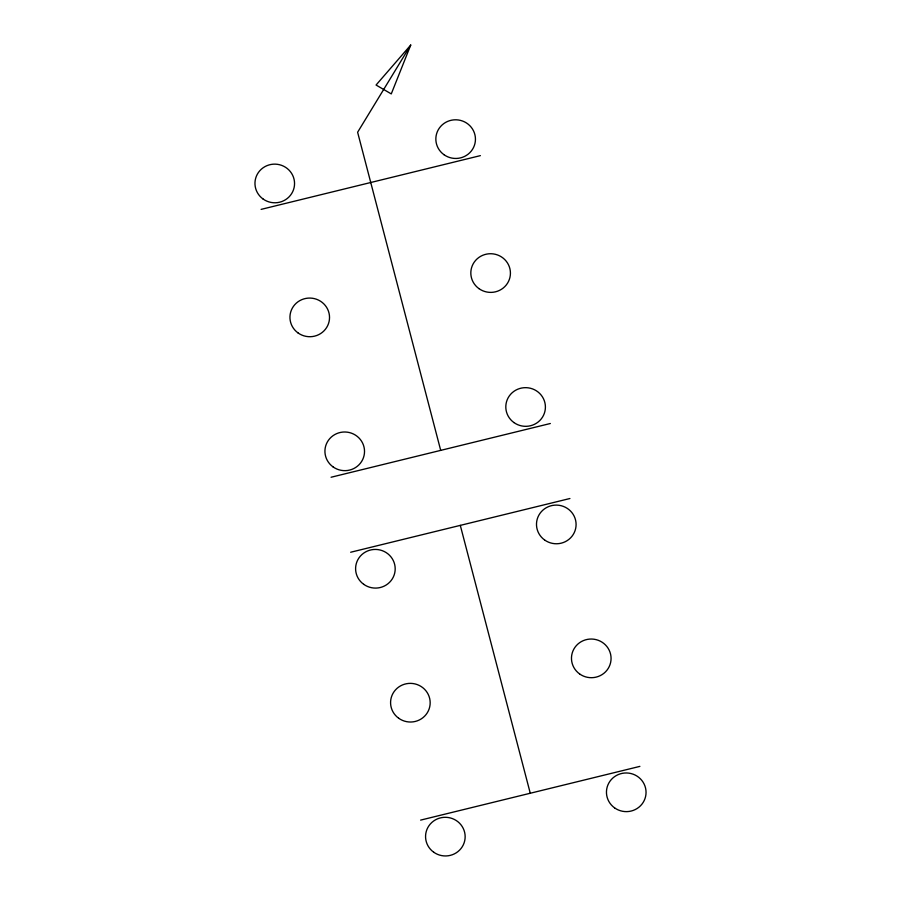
<?xml version="1.0" encoding="UTF-8"?>
<svg xmlns="http://www.w3.org/2000/svg" width="901" height="901" viewBox="0 0 901 901"><rect width="100%" height="100%" fill="white"/><g stroke="black" fill="none" stroke-linecap="round" stroke-linejoin="round"><path stroke-width="1.35" d="M410.732 45.05L391.271 93.907L376.066 85.032L410.732 45.05L357.618 132.244L440.702 450.376M261.11 209.381L480.379 155.636M331.072 477.248L550.342 423.504M350.658 552.245L569.928 498.512M420.621 820.113L639.89 766.379M460.298 525.373L530.261 793.24M443.968 154.69A19.799 19.326 5 0 0 475.334 141.277A19.799 19.326 5 0 0 447.639 121.41A19.799 19.326 5 0 0 443.968 154.69M263.081 199.02A19.799 19.326 5 0 0 294.436 185.606A19.799 19.326 5 0 0 266.741 165.75A19.799 19.326 5 0 0 263.081 199.02M478.949 288.624A19.799 19.326 5 0 0 510.315 275.21A19.799 19.326 5 0 0 482.621 255.343A19.799 19.326 5 0 0 478.949 288.624M298.062 332.953A19.799 19.326 5 0 0 329.417 319.54A19.799 19.326 5 0 0 301.722 299.684A19.799 19.326 5 0 0 298.062 332.953M513.93 422.558A19.799 19.326 5 0 0 545.296 409.133A19.799 19.326 5 0 0 517.602 389.277A19.799 19.326 5 0 0 513.93 422.558M333.043 466.887A19.799 19.326 5 0 0 364.409 453.473A19.799 19.326 5 0 0 336.704 433.618A19.799 19.326 5 0 0 333.043 466.887M363.711 584.321A19.799 19.326 5 0 0 395.077 570.907A19.799 19.326 5 0 0 367.383 551.052A19.799 19.326 5 0 0 363.711 584.321M544.609 539.992A19.799 19.326 5 0 0 575.976 526.578A19.799 19.326 5 0 0 548.27 506.722A19.799 19.326 5 0 0 544.609 539.992M398.692 718.255A19.799 19.326 5 0 0 430.059 704.841A19.799 19.326 5 0 0 402.364 684.985A19.799 19.326 5 0 0 398.692 718.255M579.591 673.925A19.799 19.326 5 0 0 610.957 660.512A19.799 19.326 5 0 0 583.251 640.656A19.799 19.326 5 0 0 579.591 673.925M433.674 852.188A19.799 19.326 5 0 0 465.04 838.775A19.799 19.326 5 0 0 437.345 818.919A19.799 19.326 5 0 0 433.674 852.188M614.572 807.859A19.799 19.326 5 0 0 645.938 794.445A19.799 19.326 5 0 0 618.232 774.59A19.799 19.326 5 0 0 614.572 807.859"/></g></svg>
